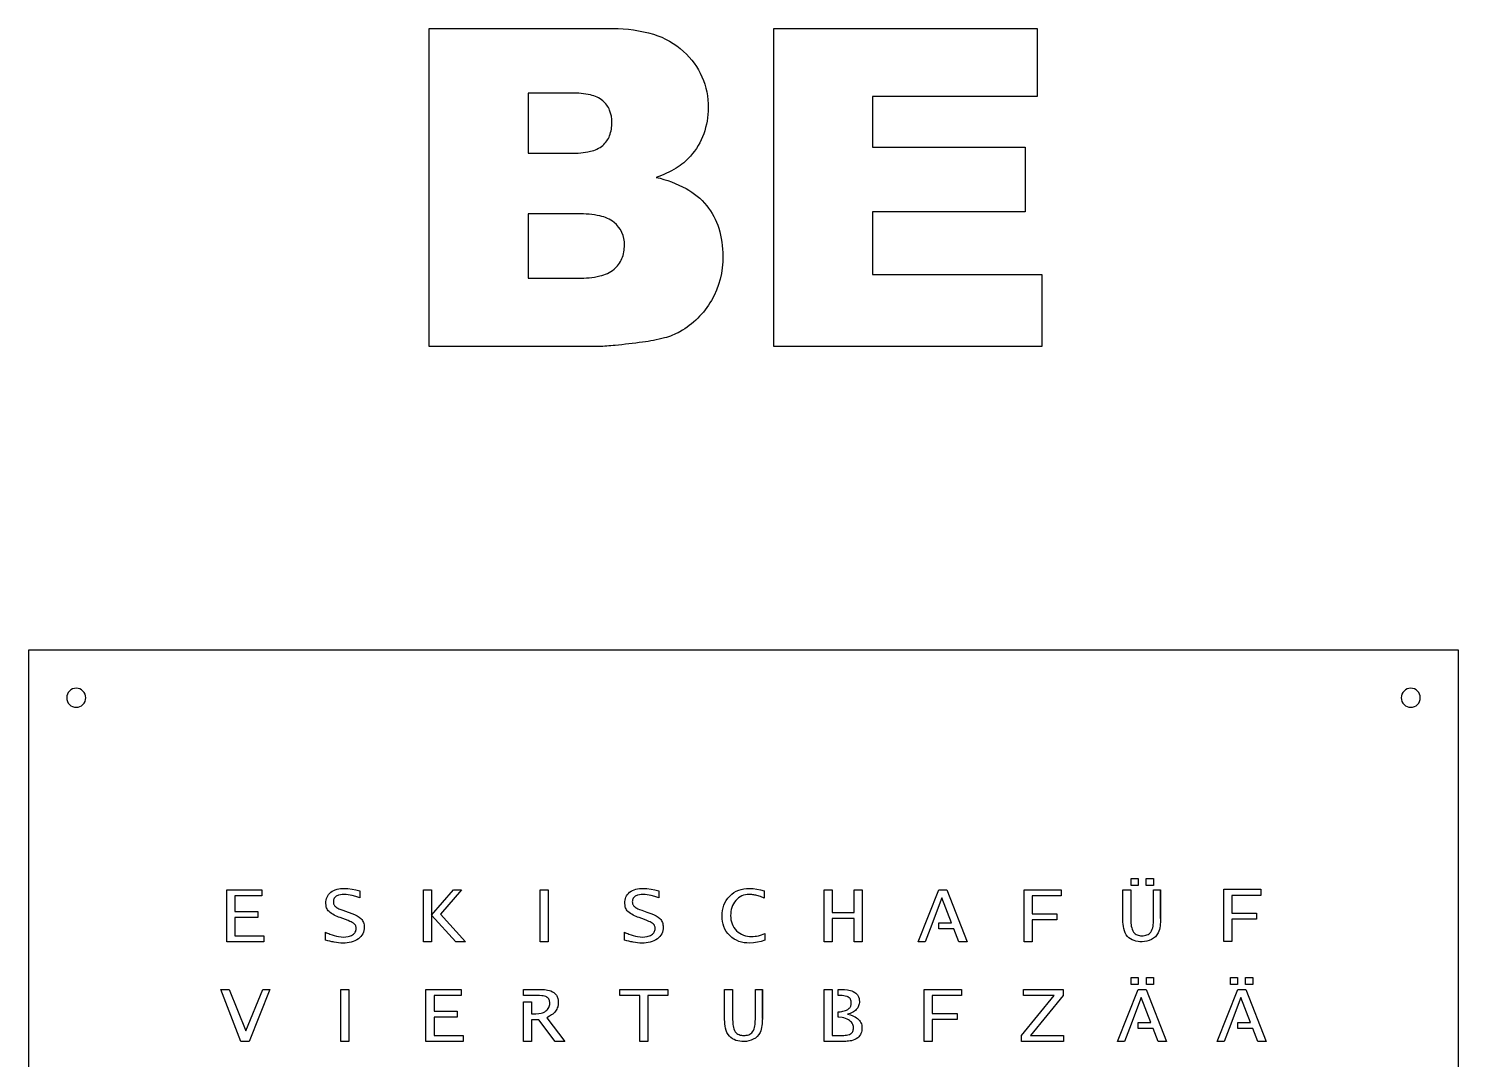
# Model space of a CAD drawing. Extents: x -337 to 6273, y 368 to 2065.
# Drawn here: x 648.7 to 1098.7, y 1741.2 to 2065.5 of the extents above; entities that cross this region are included whole.
import ezdxf

# ---------------------------------------------------------------- set-up
doc = ezdxf.new("R2010")
doc.units = 0
doc.header["$LTSCALE"] = 100
doc.layers.add('EBENE_1', color=1, linetype='CONTINUOUS')

msp = doc.modelspace()

# ---------------------------------------------------------------- linework, layer by layer
at = {"layer": 'EBENE_1', "color": 1}
for points in [[(774.752321, 2065.479167), (832.596796, 2065.479167, -0.07796), (845.378174, 2063.68858, -0.110143), (854.80007, 2058.31682, -0.218589), (862.542226, 2040.581486, -0.087853), (861.160916, 2032.344787, -0.093059), (857.016987, 2025.370026, -0.075115), (852.480834, 2021.584214, -0.055413), (846.239361, 2018.685169, -0.068786), (855.593044, 2015.163682, -0.096249), (862.098842, 2009.783396, -0.093022), (865.910234, 2002.663682, -0.077871), (867.180698, 1993.923914, -0.134824), (863.565418, 1979.940285, -0.133211), (853.674559, 1970.117639, -0.062396), (848.797341, 1968.173573, -0.035215), (841.941953, 1966.843423, -0.007694), (833.261871, 1965.820231, -0.022346), (828.09475, 1965.479167), (774.752321, 1965.479167), (774.752321, 2065.479167)], [(805.925582, 2026.256793), (819.363508, 2026.256793, 0.059679), (825.494135, 2026.879235, 0.119648), (829.4249, 2028.746561, 0.120924), (831.548024, 2031.790558, 0.094103), (832.255732, 2035.943014, 0.099093), (831.548024, 2039.831145, 0.117826), (829.4249, 2042.764296, 0.117671), (825.545295, 2044.606043, 0.060135), (819.568147, 2045.219958), (805.925582, 2045.219958), (805.925582, 2026.256793)], [(805.925582, 1986.966206), (821.682744, 1986.966206, 0.060735), (828.486973, 1987.673914, 0.11681), (832.93786, 1989.797038, 0.114757), (835.393522, 1993.113887, 0.102647), (836.212076, 1997.402768, 0.234372), (832.971966, 2004.531008, 0.114876), (828.512553, 2006.551813, 0.057305), (821.614531, 2007.225415), (805.925582, 2007.225415), (805.925582, 1986.966206)]]:
    msp.add_lwpolyline(points, format="xyb", close=True, dxfattribs=at)
msp.add_lwpolyline([(883.278924, 2065.479167), (966.089293, 2065.479167), (966.089293, 2044.128553), (914.247546, 2044.128553), (914.247546, 2028.234965), (962.337587, 2028.234965), (962.337587, 2007.83933), (914.247546, 2007.83933), (914.247546, 1988.125824), (967.589975, 1988.125824), (967.589975, 1965.479167), (883.278924, 1965.479167), (883.278924, 2065.479167)], close=True, dxfattribs=at)
at = {"layer": 'EBENE_1', "color": 7}
for points in [[(1098.685608, 1869.973046), (648.685608, 1869.973046)], [(648.685608, 1869.973046), (648.685608, 1419.973046)], [(1098.685608, 1419.973046), (1098.685608, 1869.973046)], [(1004.939131, 1785.48945), (1004.939131, 1794.573046), (1004.939131, 1785.48945), (1004.937463, 1785.198595), (1004.932635, 1784.923199), (1004.923784, 1784.631866), (1004.911613, 1784.35774), (1004.86973, 1783.753403), (1004.81363, 1783.231824), (1004.717703, 1782.621128), (1004.606864, 1782.121571), (1004.415258, 1781.515024), (1004.210526, 1781.066691), (1003.781779, 1780.384127), (1003.311076, 1779.818887), (1002.732944, 1779.303001), (1002.088761, 1778.888621), (1001.412099, 1778.587093), (1000.642683, 1778.367809), (999.92563, 1778.256423), (999.110292, 1778.216184), (998.44869, 1778.236818), (997.858659, 1778.29433), (997.20792, 1778.409699), (996.636952, 1778.566187), (996.030134, 1778.805305), (995.503037, 1779.092662), (994.995244, 1779.466896), (994.553317, 1779.90348), (994.158236, 1780.42822), (993.810274, 1781.057924), (993.568199, 1781.656639), (993.363588, 1782.359034), (993.235499, 1782.992538), (993.14062, 1783.716627), (993.093732, 1784.366582), (993.076933, 1785.093191), (993.076933, 1794.573046), (995.595094, 1794.573046), (995.595094, 1785.054844), (995.603723, 1784.536219), (995.627745, 1784.073936), (995.677161, 1783.552522), (995.743501, 1783.101026), (995.854522, 1782.581844), (995.983864, 1782.151675), (996.191499, 1781.659617), (996.419568, 1781.277603), (996.663176, 1780.980745), (996.940127, 1780.730302), (997.246409, 1780.526552), (997.59799, 1780.358769), (997.938526, 1780.246473), (998.328833, 1780.163845), (998.683681, 1780.122794), (999.084727, 1780.108), (999.50244, 1780.122401), (999.871792, 1780.162333), (1000.280359, 1780.243254), (1000.635434, 1780.352926), (1001.008044, 1780.519993), (1001.329463, 1780.721719), (1001.626499, 1780.976779), (1001.884104, 1781.277603), (1002.12181, 1781.662604), (1002.338364, 1782.162612), (1002.472362, 1782.599167), (1002.587512, 1783.128595), (1002.655935, 1783.587753), (1002.706945, 1784.119508), (1002.731649, 1784.589995), (1002.740534, 1785.118756), (1002.740534, 1794.573046), (1004.939131, 1794.573046)], [(879.616707, 1754.122426), (879.616707, 1763.206023), (879.616707, 1754.122426), (879.615039, 1753.831571), (879.610212, 1753.556175), (879.60136, 1753.264842), (879.589189, 1752.990716), (879.547306, 1752.386379), (879.491206, 1751.8648), (879.395279, 1751.254104), (879.28444, 1750.754547), (879.092834, 1750.148), (878.888103, 1749.699667), (878.459356, 1749.017104), (877.988653, 1748.451863), (877.41052, 1747.935977), (876.766337, 1747.521597), (876.089675, 1747.220069), (875.320259, 1747.000785), (874.603206, 1746.8894), (873.787869, 1746.849161), (873.126267, 1746.869794), (872.536235, 1746.927306), (871.885497, 1747.042676), (871.314528, 1747.199163), (870.70771, 1747.438281), (870.180613, 1747.725638), (869.672821, 1748.099872), (869.230893, 1748.536456), (868.835812, 1749.061197), (868.48785, 1749.690901), (868.245775, 1750.289615), (868.041164, 1750.992011), (867.913076, 1751.625515), (867.818196, 1752.349604), (867.771309, 1752.999558), (867.754509, 1753.726168), (867.754509, 1763.206023), (870.27267, 1763.206023), (870.27267, 1753.68782), (870.281299, 1753.169196), (870.305321, 1752.706912), (870.354737, 1752.185499), (870.421077, 1751.734003), (870.532099, 1751.21482), (870.66144, 1750.784651), (870.869075, 1750.292593), (871.097144, 1749.910579), (871.340752, 1749.613721), (871.617703, 1749.363278), (871.923985, 1749.159528), (872.275566, 1748.991745), (872.616102, 1748.87945), (873.006409, 1748.796821), (873.361257, 1748.755771), (873.762304, 1748.740977), (874.180016, 1748.755377), (874.549369, 1748.79531), (874.957935, 1748.87623), (875.313011, 1748.985902), (875.68562, 1749.15297), (876.007039, 1749.354695), (876.304075, 1749.609755), (876.56168, 1749.910579), (876.799387, 1750.295581), (877.015941, 1750.795588), (877.149938, 1751.232144), (877.265089, 1751.761572), (877.333511, 1752.220729), (877.384521, 1752.752484), (877.409226, 1753.222972), (877.41811, 1753.751733), (877.41811, 1763.206023), (879.616707, 1763.206023)]]:
    msp.add_lwpolyline(points, dxfattribs=at)
for points in [[(663.685608, 1857.973046, 0.199589), (661.564288, 1857.094366, 0.199589), (660.685608, 1854.973046, 0.199589), (661.564288, 1852.851726, 0.199589), (663.685608, 1851.973046, 0.199589), (665.806929, 1852.851726, 0.199589), (666.685608, 1854.973046, 0.199589), (665.806929, 1857.094366, 0.199589), (663.685608, 1857.973046)], [(1083.685608, 1857.973046, 0.199589), (1081.564288, 1857.094366, 0.199589), (1080.685608, 1854.973046, 0.199589), (1081.564288, 1852.851726, 0.199589), (1083.685608, 1851.973046, 0.199589), (1085.806929, 1852.851726, 0.199589), (1086.685608, 1854.973046, 0.199589), (1085.806929, 1857.094366, 0.199589), (1083.685608, 1857.973046)], [(752.954212, 1794.207752), (752.954212, 1792.021937), (751.664582, 1792.473483), (750.531143, 1792.782801), (749.884191, 1792.917086), (749.283873, 1793.01073), (748.626432, 1793.075318), (748.020151, 1793.095671), (747.379134, 1793.073236), (746.855681, 1793.014063), (746.216829, 1792.869801, 0.042851), (745.740355, 1792.682434), (745.473817, 1792.529321), (745.253977, 1792.362011), (745.047005, 1792.149972, 0.040795), (744.881986, 1791.915271), (744.758704, 1791.661855), (744.669408, 1791.374087), (744.623738, 1791.103527), (744.607213, 1790.794813, 0.045664), (744.648118, 1790.347855, 0.052241), (744.759217, 1789.971324, 0.057912), (744.958552, 1789.612437, 0.055266), (745.24634, 1789.292865), (745.467333, 1789.118004), (745.787966, 1788.913102), (746.049948, 1788.770114), (746.377491, 1788.611096), (746.908586, 1788.384332), (747.61111, 1788.123262), (749.22171, 1787.56083), (750.755615, 1787.036746), (751.501476, 1786.73808), (752.114264, 1786.42354), (752.776343, 1785.977471), (753.287399, 1785.51066, -0.048368), (753.749994, 1784.908477, -0.050395), (754.072099, 1784.254542, -0.046953), (754.255778, 1783.572699, -0.042351), (754.321944, 1782.792943), (754.293954, 1782.243543), (754.214586, 1781.742051), (754.069193, 1781.22505), (753.866617, 1780.74624), (753.604437, 1780.297152), (753.277492, 1779.871159), (752.923486, 1779.507445), (752.500432, 1779.15631), (751.976537, 1778.807993), (751.392848, 1778.504845), (750.817771, 1778.275257), (750.177576, 1778.084055), (749.575641, 1777.955346), (748.910309, 1777.861063), (748.296118, 1777.812227), (747.623892, 1777.794969), (746.986638, 1777.813794), (746.235137, 1777.877089), (745.588976, 1777.959958), (744.855728, 1778.080085), (744.52318, 1778.142461), (744.172435, 1778.213031), (743.840489, 1778.28402), (743.492111, 1778.362615), (742.844798, 1778.518854), (742.140182, 1778.70253), (742.140182, 1781.195125), (742.479688, 1781.044821), (742.805675, 1780.905578), (743.149591, 1780.764363), (743.478675, 1780.635018), (744.198661, 1780.373409), (744.849562, 1780.165005), (745.598268, 1779.963316), (746.260124, 1779.824536), (747.035114, 1779.718532), (747.700588, 1779.686785), (748.547311, 1779.728571), (749.246214, 1779.839711), (749.63917, 1779.942331), (749.989921, 1780.064973), (750.355285, 1780.231756), (750.67892, 1780.421781), (750.930086, 1780.605716), (751.13918, 1780.794108), (751.340729, 1781.023313), (751.500828, 1781.261713), (751.629888, 1781.526228), (751.721806, 1781.809535), (751.772969, 1782.089613), (751.791001, 1782.396684, 0.046553), (751.748911, 1782.847769, 0.053921), (751.635554, 1783.222415, 0.060677), (751.42998, 1783.579171, 0.057849), (751.1327, 1783.892241), (750.892001, 1784.069721), (750.499997, 1784.302282), (750.203094, 1784.454905), (749.820815, 1784.633527), (749.222422, 1784.88703), (748.41641, 1785.19606), (746.729114, 1785.809622), (746.234294, 1785.999372), (745.79505, 1786.179976), (745.305545, 1786.397876), (744.885147, 1786.602682), (744.405302, 1786.862917), (744.015867, 1787.102831), (743.561972, 1787.432148), (743.233089, 1787.727003, -0.055874), (742.790558, 1788.284993, -0.055167), (742.477715, 1788.934858, -0.045584), (742.315506, 1789.577277), (742.255225, 1790.347424), (742.27611, 1790.854774), (742.334847, 1791.312885), (742.447299, 1791.801262), (742.601976, 1792.242317), (742.817668, 1792.680291), (743.082607, 1793.08079), (743.391199, 1793.439541), (743.757174, 1793.773145), (744.200459, 1794.088484), (744.705821, 1794.363573), (745.200023, 1794.566884), (745.760265, 1794.736948), (746.280311, 1794.848668), (746.862566, 1794.930831), (747.394498, 1794.972632), (747.981803, 1794.987487), (749.154674, 1794.935967), (750.491765, 1794.766556), (751.655251, 1794.538318), (752.954212, 1794.207752)], [(847.045121, 1794.207752), (847.045121, 1792.021937), (845.755491, 1792.473483), (844.622052, 1792.782801), (843.9751, 1792.917086), (843.374782, 1793.01073), (842.717341, 1793.075318), (842.11106, 1793.095671), (841.470043, 1793.073236), (840.94659, 1793.014063), (840.307738, 1792.869801, 0.042851), (839.831264, 1792.682434), (839.564726, 1792.529321), (839.344886, 1792.362011), (839.137914, 1792.149972, 0.040795), (838.972895, 1791.915271), (838.849613, 1791.661855), (838.760317, 1791.374087), (838.714647, 1791.103527), (838.698122, 1790.794813, 0.045664), (838.739027, 1790.347855, 0.052241), (838.850126, 1789.971324, 0.057912), (839.049461, 1789.612437, 0.055266), (839.337249, 1789.292865), (839.558242, 1789.118004), (839.878875, 1788.913102), (840.140857, 1788.770114), (840.4684, 1788.611096), (840.999495, 1788.384332), (841.702019, 1788.123262), (843.312619, 1787.56083), (844.846524, 1787.036746), (845.592385, 1786.73808), (846.205173, 1786.42354), (846.867252, 1785.977471), (847.378308, 1785.51066, -0.048368), (847.840904, 1784.908477, -0.050395), (848.163008, 1784.254542, -0.046953), (848.346687, 1783.572699, -0.042351), (848.412853, 1782.792943), (848.384863, 1782.243543), (848.305495, 1781.742051), (848.160102, 1781.22505), (847.957526, 1780.74624), (847.695347, 1780.297152), (847.368401, 1779.871159), (847.014395, 1779.507445), (846.591341, 1779.15631), (846.067446, 1778.807993), (845.483757, 1778.504845), (844.908681, 1778.275257), (844.268485, 1778.084055), (843.66655, 1777.955346), (843.001218, 1777.861063), (842.387027, 1777.812227), (841.714801, 1777.794969), (841.077547, 1777.813794), (840.326047, 1777.877089), (839.679885, 1777.959958), (838.946637, 1778.080085), (838.614089, 1778.142461), (838.263344, 1778.213031), (837.931398, 1778.28402), (837.58302, 1778.362615), (836.935707, 1778.518854), (836.231091, 1778.70253), (836.231091, 1781.195125), (836.570597, 1781.044821), (836.896584, 1780.905578), (837.2405, 1780.764363), (837.569584, 1780.635018), (838.28957, 1780.373409), (838.940471, 1780.165005), (839.689177, 1779.963316), (840.351033, 1779.824536), (841.126023, 1779.718532), (841.791497, 1779.686785), (842.63822, 1779.728571), (843.337123, 1779.839711), (843.730079, 1779.942331), (844.08083, 1780.064973), (844.446194, 1780.231756), (844.769829, 1780.421781), (845.020995, 1780.605716), (845.23009, 1780.794108), (845.431638, 1781.023313), (845.591737, 1781.261713), (845.720797, 1781.526228), (845.812716, 1781.809535), (845.863878, 1782.089613), (845.88191, 1782.396684, 0.046553), (845.83982, 1782.847769, 0.053921), (845.726463, 1783.222415, 0.060677), (845.520889, 1783.579171, 0.057849), (845.223609, 1783.892241), (844.98291, 1784.069721), (844.590906, 1784.302282), (844.294003, 1784.454905), (843.911724, 1784.633527), (843.313331, 1784.88703), (842.507319, 1785.19606), (840.820024, 1785.809622), (840.325203, 1785.999372), (839.885959, 1786.179976), (839.396454, 1786.397876), (838.976056, 1786.602682), (838.496211, 1786.862917), (838.106776, 1787.102831), (837.652881, 1787.432148), (837.323999, 1787.727003, -0.055874), (836.881467, 1788.284993, -0.055167), (836.568624, 1788.934858, -0.045584), (836.406415, 1789.577277), (836.346134, 1790.347424), (836.367019, 1790.854774), (836.425756, 1791.312885), (836.538208, 1791.801262), (836.692885, 1792.242317), (836.908578, 1792.680291), (837.173516, 1793.08079), (837.482108, 1793.439541), (837.848083, 1793.773145), (838.291369, 1794.088484), (838.79673, 1794.363573), (839.290932, 1794.566884), (839.851174, 1794.736948), (840.37122, 1794.848668), (840.953475, 1794.930831), (841.485407, 1794.972632), (842.072713, 1794.987487), (843.245583, 1794.935967), (844.582674, 1794.766556), (845.74616, 1794.538318), (847.045121, 1794.207752)], [(880.415616, 1778.70253), (879.196648, 1778.313326), (878.068668, 1778.043348), (876.812109, 1777.854543), (875.647728, 1777.794969), (874.74924, 1777.827407), (873.926559, 1777.91941), (873.052896, 1778.092981), (872.253127, 1778.331887), (871.444964, 1778.666381), (870.69908, 1779.074849), (870.000025, 1779.565102), (869.345936, 1780.140565), (868.763867, 1780.776781), (868.269387, 1781.452622), (867.851157, 1782.182791), (867.509671, 1782.970161), (867.263146, 1783.756609), (867.084344, 1784.61367), (866.989148, 1785.423805), (866.955601, 1786.308141), (866.988927, 1787.204159), (867.083582, 1788.026222), (867.2611, 1788.895615), (867.505824, 1789.694391), (867.845178, 1790.496055), (868.260426, 1791.239928), (868.753512, 1791.93242), (869.333153, 1792.584369), (869.975935, 1793.168388), (870.657111, 1793.664509), (871.393318, 1794.085158), (872.185341, 1794.428459), (872.977792, 1794.677122), (873.839711, 1794.857365), (874.655831, 1794.953603), (875.545468, 1794.987487), (876.675631, 1794.939052), (877.89734, 1794.785531), (879.004362, 1794.56422), (880.198313, 1794.246099), (880.198313, 1791.932459), (878.990468, 1792.428116), (877.892473, 1792.768969, 0.030009), (876.624054, 1793.018158, 0.033509), (875.468773, 1793.095671), (874.856495, 1793.067365), (874.291453, 1792.986583), (873.708389, 1792.839636), (873.163906, 1792.635132), (872.642737, 1792.36748), (872.146396, 1792.035607), (871.70757, 1791.667061), (871.282491, 1791.22942), (870.880124, 1790.722477), (870.536114, 1790.184073), (870.251079, 1789.617897), (870.017438, 1789.00914), (869.849691, 1788.408199), (869.727994, 1787.757268), (869.662807, 1787.141571), (869.639934, 1786.474314), (869.666473, 1785.792452), (869.742031, 1785.164728), (869.882345, 1784.505383), (870.076278, 1783.895926), (870.34112, 1783.290777), (870.6662, 1782.724465), (871.046007, 1782.202478), (871.493403, 1781.706427), (871.989556, 1781.258949), (872.511656, 1780.879084), (873.07804, 1780.554), (873.683272, 1780.289163), (874.292723, 1780.095273), (874.952061, 1779.954997), (875.579621, 1779.879482), (876.26129, 1779.852958), (876.766834, 1779.87096), (877.326508, 1779.928915), (877.828329, 1780.010532), (878.37717, 1780.128014), (879.32154, 1780.389908), (880.415616, 1780.773301), (880.415616, 1778.70253)], [(809.242479, 1753.653468), (806.967187, 1753.653468), (806.967187, 1746.827592), (804.443713, 1746.827592), (804.443713, 1759.348977), (806.967187, 1759.348977), (806.967187, 1755.545284), (808.296571, 1755.545284), (809.222651, 1755.596922), (809.983876, 1755.734038), (810.408053, 1755.859868), (810.787148, 1756.010731), (811.173406, 1756.21159), (811.517772, 1756.44206), (811.796248, 1756.675997), (812.029462, 1756.9198), (812.242393, 1757.203402), (812.413533, 1757.504321), (812.544002, 1757.821982), (812.637857, 1758.166696), (812.688616, 1758.498733), (812.706548, 1758.863352), (812.695871, 1759.163236), (812.666529, 1759.42465), (812.60546, 1759.717753), (812.523134, 1759.967062), (812.394593, 1760.229607, 0.041184), (812.239488, 1760.449895, 0.043664), (812.044258, 1760.646039, 0.042429), (811.81177, 1760.810493, 0.042304), (811.495643, 1760.961755), (811.026934, 1761.10746), (810.660384, 1761.184236), (810.197606, 1761.25143), (809.475435, 1761.311706), (808.513874, 1761.335776), (806.967187, 1761.335776), (804.449026, 1761.335776), (804.449026, 1763.227592), (809.037959, 1763.227592), (809.572174, 1763.223226), (810.045565, 1763.211123), (810.587271, 1763.185702), (811.04979, 1763.151797), (811.604755, 1763.091682), (812.046781, 1763.023012), (812.624863, 1762.890514), (813.013329, 1762.754638), (813.553961, 1762.494222), (813.997387, 1762.210278), (814.437799, 1761.829034, -0.042775), (814.784283, 1761.411023, -0.043941), (815.056789, 1760.933739, -0.041965), (815.252506, 1760.392668), (815.354008, 1759.87424), (815.390882, 1759.277786), (815.341118, 1758.472223), (815.205282, 1757.781297, -0.043727), (814.93725, 1757.052121, -0.04638), (814.565409, 1756.420889), (814.307721, 1756.098221), (813.984921, 1755.762708), (813.675613, 1755.487426), (813.309045, 1755.201305), (812.648858, 1754.761163), (811.805578, 1754.292595), (817.467645, 1746.827592), (814.419408, 1746.827592), (809.242479, 1753.653468)], [(907.580258, 1758.5406), (907.612144, 1758.971005), (907.599853, 1759.270963), (907.566196, 1759.530719), (907.496117, 1759.820566), (907.401311, 1760.066303, 0.041883), (907.258261, 1760.315288, 0.043934), (907.083343, 1760.525928, 0.042899), (906.876961, 1760.701258), (906.627889, 1760.850039, 0.040387), (906.271681, 1760.991367), (905.707545, 1761.131689), (905.287786, 1761.200519), (904.750548, 1761.26114), (904.308599, 1761.29455), (903.78637, 1761.319673), (903.482387, 1761.330345), (903.482387, 1763.225095), (904.416509, 1763.227592), (905.489429, 1763.19099), (906.36673, 1763.094378), (906.876736, 1763.001737), (907.323716, 1762.892194), (907.817985, 1762.73188), (908.238877, 1762.55313), (908.689585, 1762.301962), (909.060904, 1762.028071), (909.414439, 1761.677192, -0.04114), (909.695545, 1761.289976, -0.040138), (909.907842, 1760.867316), (910.061341, 1760.3879), (910.140131, 1759.93532), (910.168652, 1759.418394, -0.045085), (910.104054, 1758.703434, -0.048713), (909.921936, 1758.064246, -0.049106), (909.618059, 1757.470513, -0.045776), (909.178006, 1756.906625, -0.044137), (908.610989, 1756.400802, -0.040199), (907.904305, 1755.957894), (907.227398, 1755.657959), (906.410585, 1755.404677), (907.321533, 1755.180661), (908.067493, 1754.927221), (908.483031, 1754.748946), (908.849319, 1754.562892), (909.234686, 1754.329349), (909.566963, 1754.08675), (909.899384, 1753.790294), (910.178572, 1753.480453), (910.429374, 1753.125974), (910.63166, 1752.748796), (910.784028, 1752.355758), (910.89384, 1751.92911), (910.953054, 1751.519871), (910.973953, 1751.071395), (910.954968, 1750.621492), (910.901448, 1750.213799), (910.799912, 1749.78173), (910.659937, 1749.389187), (910.467168, 1749.002349), (910.229889, 1748.645798), (909.956352, 1748.327571), (909.631786, 1748.02915, -0.124507), (907.650492, 1747.064069), (907.279585, 1746.997341), (906.763121, 1746.933154), (906.360229, 1746.897985), (905.868193, 1746.867425), (905.083621, 1746.83881), (904.07138, 1746.827592), (899.124537, 1746.827592), (899.124537, 1763.227592), (901.642698, 1763.227592), (901.642698, 1756.133281), (901.642698, 1748.719408), (903.91799, 1748.719408), (904.382853, 1748.724128), (904.793879, 1748.737199), (905.264974, 1748.764753), (905.665967, 1748.801478), (906.146864, 1748.866771), (906.528381, 1748.94137), (907.019277, 1749.083576), (907.350102, 1749.230709), (907.588487, 1749.385972, 0.041793), (907.786995, 1749.567133, 0.042011), (907.952908, 1749.77935), (908.088927, 1750.028405), (908.179053, 1750.272309), (908.245615, 1750.55785), (908.277877, 1750.814743), (908.289619, 1751.109743), (908.263516, 1751.510532), (908.189385, 1751.875995), (908.058655, 1752.239134), (907.873902, 1752.58069), (907.652509, 1752.87874), (907.371979, 1753.168189), (907.089504, 1753.399971), (906.749323, 1753.627903), (906.293519, 1753.872176), (905.769346, 1754.088364), (905.27827, 1754.242269), (904.722498, 1754.371685), (903.712881, 1754.500319), (903.482523, 1754.501015), (903.482523, 1756.201015), (903.712881, 1756.200319), (904.155855, 1756.220941), (904.584287, 1756.281485), (904.962356, 1756.353069), (905.385317, 1756.458249), (905.747229, 1756.575026), (906.151624, 1756.744789), (906.483065, 1756.927096), (906.83062, 1757.182722, 0.041938), (907.100469, 1757.456517, 0.047591), (907.330088, 1757.792724, 0.047506), (907.492346, 1758.166915, 0.041602), (907.580258, 1758.5406)]]:
    msp.add_lwpolyline(points, format="xyb", close=True, dxfattribs=at)
for points in [[(995.662748, 1795.957649), (995.662748, 1798.169029), (997.874127, 1798.169029), (997.874127, 1795.957649), (995.662748, 1795.957649)], [(1000.46454, 1795.957649), (1000.46454, 1798.169029), (1002.67592, 1798.169029), (1002.67592, 1795.957649), (1000.46454, 1795.957649)], [(711.032197, 1778.191228), (711.032197, 1794.591228), (722.11466, 1794.591228), (722.11466, 1792.699412), (713.550357, 1792.699412), (713.550357, 1787.727003), (720.810841, 1787.727003), (720.810841, 1785.835187), (713.550357, 1785.835187), (713.550357, 1780.083044), (722.702657, 1780.083044), (722.702657, 1778.191228), (711.032197, 1778.191228)], [(772.998908, 1778.191228), (772.998908, 1794.591228), (775.517069, 1794.591228), (775.517069, 1786.55101), (782.38389, 1794.591228), (784.925019, 1794.591228), (778.303663, 1786.857791), (786.19049, 1778.191228), (783.166021, 1778.191228), (775.517069, 1786.55101), (775.517069, 1778.191228), (772.998908, 1778.191228)], [(812.217416, 1778.20941), (809.699255, 1778.20941), (809.699255, 1794.573046), (812.217416, 1794.573046), (812.217416, 1778.20941)], [(899.060624, 1778.191228), (899.060624, 1794.591228), (901.578785, 1794.591228), (901.578785, 1787.420222), (908.519705, 1787.420222), (908.519705, 1794.591228), (911.037865, 1794.591228), (911.037865, 1778.191228), (908.519705, 1778.191228), (908.519705, 1785.528406), (901.578785, 1785.528406), (901.578785, 1778.191228), (899.060624, 1778.191228)], [(944.126036, 1778.173046), (941.460277, 1778.173046), (939.911991, 1782.276242), (935.118354, 1782.276242), (935.118354, 1784.161756), (939.158421, 1784.161756), (936.14973, 1792.003755), (932.417228, 1782.276242), (930.842978, 1778.173046), (928.671944, 1778.173046), (935.139909, 1794.573046), (937.65807, 1794.573046), (944.126036, 1778.173046)], [(961.969758, 1778.173046), (961.969758, 1794.573046), (973.640217, 1794.573046), (973.640217, 1792.68123), (964.487918, 1792.68123), (964.487918, 1787.031347), (972.298051, 1787.031347), (972.298051, 1785.139531), (964.487918, 1785.139531), (964.487918, 1778.173046), (961.969758, 1778.173046)], [(1024.824356, 1778.312762), (1024.824356, 1794.712762), (1036.494816, 1794.712762), (1036.494816, 1792.820946), (1027.342517, 1792.820946), (1027.342517, 1787.171063), (1035.152649, 1787.171063), (1035.152649, 1785.279247), (1027.342517, 1785.279247), (1027.342517, 1778.312762), (1024.824356, 1778.312762)], [(995.679022, 1764.767356), (995.679022, 1766.978736), (997.890402, 1766.978736), (997.890402, 1764.767356), (995.679022, 1764.767356)], [(1000.480815, 1764.767356), (1000.480815, 1766.978736), (1002.692195, 1766.978736), (1002.692195, 1764.767356), (1000.480815, 1764.767356)], [(1026.922371, 1764.773777), (1026.922371, 1766.985157), (1029.133751, 1766.985157), (1029.133751, 1764.773777), (1026.922371, 1764.773777)], [(1031.724164, 1764.773777), (1031.724164, 1766.985157), (1033.935544, 1766.985157), (1033.935544, 1764.773777), (1031.724164, 1764.773777)], [(715.531651, 1746.827592), (709.165946, 1763.227592), (711.825913, 1763.227592), (717.065556, 1750.1894), (722.423638, 1763.227592), (724.568908, 1763.227592), (718.062594, 1746.827592), (715.531651, 1746.827592)], [(749.490143, 1746.845773), (746.971983, 1746.845773), (746.971983, 1763.20941), (749.490143, 1763.20941), (749.490143, 1746.845773)], [(773.759469, 1746.827592), (773.759469, 1763.227592), (784.841932, 1763.227592), (784.841932, 1761.335776), (776.27763, 1761.335776), (776.27763, 1756.363367), (783.538113, 1756.363367), (783.538113, 1754.471551), (776.27763, 1754.471551), (776.27763, 1748.719408), (785.429929, 1748.719408), (785.429929, 1746.827592), (773.759469, 1746.827592)], [(841.056501, 1746.827592), (841.056501, 1761.335776), (834.754708, 1761.335776), (834.754708, 1763.227592), (849.889236, 1763.227592), (849.889236, 1761.335776), (843.574661, 1761.335776), (843.574661, 1746.827592), (841.056501, 1746.827592)], [(930.577651, 1746.827592), (930.577651, 1763.227592), (942.248111, 1763.227592), (942.248111, 1761.335776), (933.095812, 1761.335776), (933.095812, 1755.685892), (940.905944, 1755.685892), (940.905944, 1753.794076), (933.095812, 1753.794076), (933.095812, 1746.827592), (930.577651, 1746.827592)], [(968.03856, 1763.227592), (974.295613, 1763.227592), (974.295613, 1761.335776), (964.018451, 1748.719408), (974.397874, 1748.719408), (974.397874, 1746.827592), (961.155161, 1746.827592), (961.155161, 1748.719408), (971.445107, 1761.335776), (961.781506, 1761.335776), (961.781506, 1763.227592), (968.03856, 1763.227592)], [(1006.8672, 1746.827592), (1004.201441, 1746.827592), (1002.653156, 1750.930787), (997.859519, 1750.930787), (997.859519, 1752.816302), (1001.899585, 1752.816302), (998.890894, 1760.658301), (995.158392, 1750.930787), (993.584143, 1746.827592), (991.413108, 1746.827592), (997.881074, 1763.227592), (1000.399234, 1763.227592), (1006.8672, 1746.827592)], [(1038.230836, 1746.827592), (1035.565077, 1746.827592), (1034.016792, 1750.930787), (1029.223155, 1750.930787), (1029.223155, 1752.816302), (1033.263221, 1752.816302), (1030.254531, 1760.658301), (1026.522029, 1750.930787), (1024.947779, 1746.827592), (1022.776744, 1746.827592), (1029.24471, 1763.227592), (1031.762871, 1763.227592), (1038.230836, 1746.827592)]]:
    msp.add_lwpolyline(points, close=True, dxfattribs=at)

doc.saveas('drawing.dxf')
